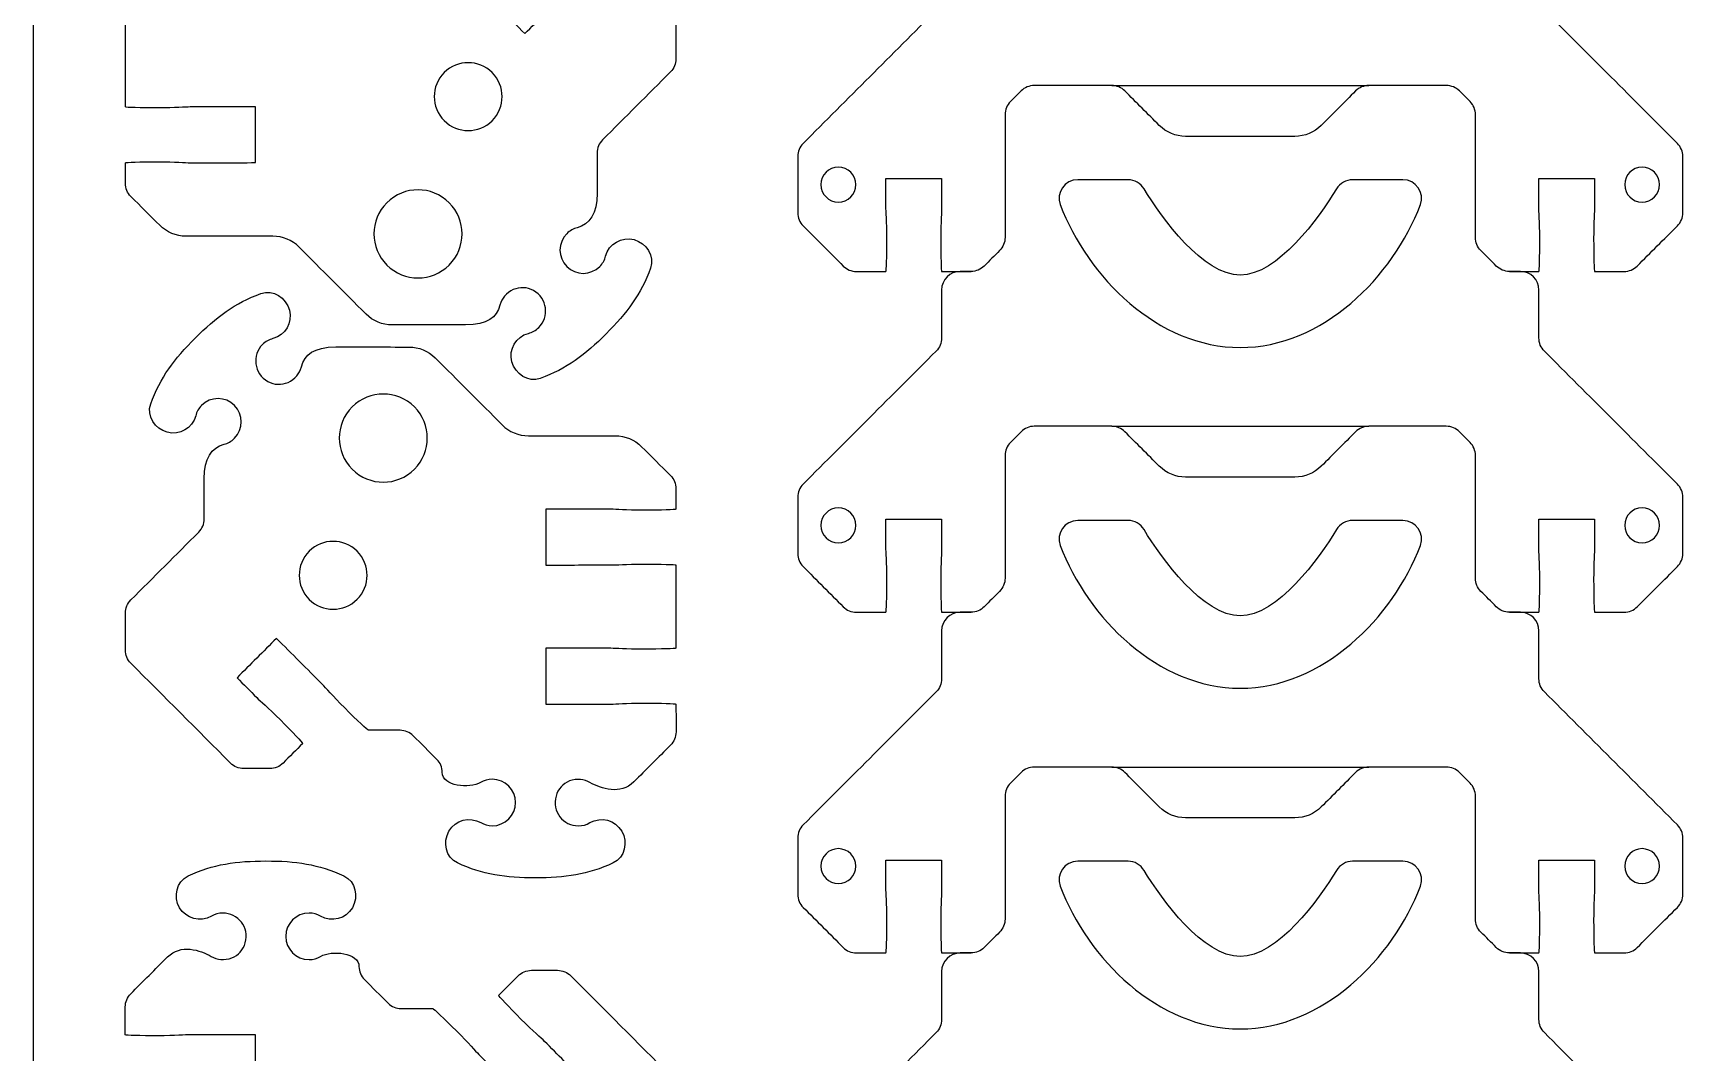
# Model space of a CAD drawing. Extents: x 0 to 410, y 0 to 455.
# Drawn here: x 275.1 to 364, y 284.8 to 339.7 of the extents above; entities that cross this region are included whole.
import ezdxf

# ---------------------------------------------------------------- set-up
doc = ezdxf.new("R2010")
doc.units = 0
doc.header["$MEASUREMENT"] = 0
doc.layers.add('DEFAULT', color=18, linetype='CONTINUOUS')

msp = doc.modelspace()

# ---------------------------------------------------------------- linework, layer by layer
at = {"layer": 'DEFAULT', "color": 1}
for points in [[(333.149, 336.893), (346.982, 336.893)], [(333.149, 318.556), (346.982, 318.556)], [(333.149, 300.219), (346.982, 300.219)]]:
    msp.add_lwpolyline(points, dxfattribs=at)
for points, knots in [([(405.1, 437.95), (405.1, 372.617), (405.1, 307.283), (405.1, 241.95), (405.1, 235.323), (399.728, 229.95), (393.1, 229.95), (357.767, 229.95), (322.433, 229.95), (287.1, 229.95), (280.473, 229.95), (275.1, 235.323), (275.1, 241.95), (275.1, 307.283), (275.1, 372.617), (275.1, 437.95), (275.1, 444.577), (280.473, 449.95), (287.1, 449.95), (322.433, 449.95), (357.767, 449.95), (393.1, 449.95), (399.728, 449.95), (405.1, 444.577), (405.1, 437.95)], [0, 0, 0, 0, 555.591, 555.591, 555.591, 556.591, 556.591, 556.591, 857.063, 857.063, 857.063, 858.063, 858.063, 858.063, 1413.654, 1413.654, 1413.654, 1414.654, 1414.654, 1414.654, 1715.126, 1715.126, 1715.126, 1716.126, 1716.126, 1716.126, 1716.126]), ([(354.549, 326.889), (355.077, 326.889), (355.605, 326.889), (356.133, 326.892), (356.157, 326.892), (356.182, 327.675), (356.182, 328.642), (356.182, 329.608), (356.133, 330.106), (356.133, 330.392), (356.133, 330.891), (356.133, 331.391), (356.133, 331.891), (357.132, 331.891), (358.132, 331.891), (359.131, 331.891), (359.131, 331.391), (359.131, 330.891), (359.131, 330.392), (359.131, 330.106), (359.082, 329.608), (359.082, 328.642), (359.082, 327.675), (359.103, 326.892), (359.135, 326.889), (359.664, 326.889), (360.193, 326.889), (360.722, 326.889), (360.987, 326.889), (361.241, 326.994), (361.428, 327.181), (362.148, 327.901), (362.867, 328.621), (363.587, 329.34), (363.774, 329.527), (363.88, 329.781), (363.88, 330.046), (363.88, 331.056), (363.88, 332.066), (363.88, 333.076), (363.88, 333.341), (363.774, 333.595), (363.587, 333.782), (361.201, 336.168), (358.815, 338.554), (356.429, 340.94), (356.242, 341.127), (356.136, 341.381), (356.136, 341.645), (356.136, 342.506), (356.136, 343.367), (356.136, 344.228), (356.136, 344.778), (355.688, 345.226), (355.138, 345.226), (354.943, 345.226), (354.748, 345.226), (354.552, 345.226), (354.284, 345.226), (354.03, 345.332), (353.843, 345.519), (353.567, 345.795), (353.291, 346.071), (353.014, 346.348), (352.827, 346.535), (352.721, 346.789), (352.721, 347.053), (352.721, 349.256), (352.721, 351.458), (352.721, 353.661), (352.721, 353.925), (352.616, 354.179), (352.429, 354.366), (352.238, 354.557), (352.048, 354.747), (351.857, 354.938), (351.67, 355.125), (351.416, 355.231), (351.152, 355.231), (349.762, 355.231), (348.372, 355.231), (346.982, 355.231), (346.714, 355.231), (346.46, 355.125), (346.273, 354.938), (345.655, 354.319), (345.038, 353.701), (344.421, 353.082), (344.047, 352.708), (343.539, 352.497), (343.006, 352.497), (341.044, 352.497), (339.083, 352.497), (337.122, 352.497), (336.592, 352.497), (336.081, 352.708), (335.707, 353.082), (335.09, 353.701), (334.472, 354.319), (333.855, 354.938), (333.668, 355.125), (333.414, 355.231), (333.149, 355.231), (331.759, 355.231), (330.369, 355.231), (328.979, 355.231), (328.711, 355.231), (328.457, 355.125), (328.27, 354.938), (328.08, 354.747), (327.889, 354.557), (327.699, 354.366), (327.512, 354.179), (327.406, 353.925), (327.406, 353.661), (327.406, 351.458), (327.406, 349.256), (327.406, 347.053), (327.406, 346.789), (327.3, 346.535), (327.113, 346.348), (326.837, 346.071), (326.561, 345.795), (326.284, 345.519), (326.097, 345.332), (325.843, 345.226), (325.579, 345.226), (325.384, 345.226), (325.188, 345.226), (324.993, 345.226), (324.439, 345.226), (323.991, 344.778), (323.991, 344.228), (323.991, 343.367), (323.991, 342.506), (323.991, 341.645), (323.991, 341.381), (323.885, 341.127), (323.698, 340.94), (321.314, 338.554), (318.929, 336.168), (316.544, 333.782), (316.357, 333.595), (316.251, 333.341), (316.251, 333.076), (316.251, 332.066), (316.251, 331.056), (316.251, 330.046), (316.251, 329.781), (316.357, 329.527), (316.544, 329.34), (317.263, 328.621), (317.981, 327.901), (318.7, 327.181), (318.887, 326.994), (319.141, 326.889), (319.409, 326.889), (319.937, 326.889), (320.465, 326.889), (320.996, 326.892), (321.024, 326.892), (321.046, 327.675), (321.046, 328.642), (321.046, 329.608), (320.996, 330.106), (320.996, 330.392), (320.996, 330.891), (320.996, 331.391), (320.996, 331.891), (321.996, 331.891), (322.995, 331.891), (323.995, 331.891), (323.995, 331.391), (323.995, 330.891), (323.995, 330.392), (323.995, 330.106), (323.945, 329.608), (323.945, 328.642), (323.945, 327.675), (323.97, 326.892), (323.995, 326.889), (324.524, 326.889), (325.053, 326.889), (325.582, 326.889)], [0, 0, 0, 0, 4.5, 4.5, 4.5, 5.5, 5.5, 5.5, 6.5, 6.5, 6.5, 10.75, 10.75, 10.75, 19.25, 19.25, 19.25, 23.5, 23.5, 23.5, 24.5, 24.5, 24.5, 25.514142, 25.514142, 25.514142, 30.014142, 30.014142, 30.014142, 31.014142, 31.014142, 31.014142, 39.669129, 39.669129, 39.669129, 40.669129, 40.669129, 40.669129, 49.259129, 49.259129, 49.259129, 50.259129, 50.259129, 50.259129, 78.953522, 78.953522, 78.953522, 79.953522, 79.953522, 79.953522, 87.273522, 87.273522, 87.273522, 88.273522, 88.273522, 88.273522, 89.933522, 89.933522, 89.933522, 90.933522, 90.933522, 90.933522, 94.256924, 94.256924, 94.256924, 95.256924, 95.256924, 95.256924, 113.986924, 113.986924, 113.986924, 114.986924, 114.986924, 114.986924, 117.27795, 117.27795, 117.27795, 118.27795, 118.27795, 118.27795, 130.09795, 130.09795, 130.09795, 131.09795, 131.09795, 131.09795, 138.529646, 138.529646, 138.529646, 139.529646, 139.529646, 139.529646, 156.209646, 156.209646, 156.209646, 157.209646, 157.209646, 157.209646, 164.641341, 164.641341, 164.641341, 165.641341, 165.641341, 165.641341, 177.461341, 177.461341, 177.461341, 178.461341, 178.461341, 178.461341, 180.752367, 180.752367, 180.752367, 181.752367, 181.752367, 181.752367, 200.482367, 200.482367, 200.482367, 201.482367, 201.482367, 201.482367, 204.805769, 204.805769, 204.805769, 205.805769, 205.805769, 205.805769, 207.465769, 207.465769, 207.465769, 208.465769, 208.465769, 208.465769, 215.785769, 215.785769, 215.785769, 216.785769, 216.785769, 216.785769, 245.473092, 245.473092, 245.473092, 246.473092, 246.473092, 246.473092, 255.063092, 255.063092, 255.063092, 256.063092, 256.063092, 256.063092, 264.711011, 264.711011, 264.711011, 265.711011, 265.711011, 265.711011, 270.215153, 270.215153, 270.215153, 271.215153, 271.215153, 271.215153, 272.215153, 272.215153, 272.215153, 276.465153, 276.465153, 276.465153, 284.965153, 284.965153, 284.965153, 289.215153, 289.215153, 289.215153, 290.215153, 290.215153, 290.215153, 291.225153, 291.225153, 291.225153, 295.725153, 295.725153, 295.725153, 295.725153]), ([(304.037, 346.4), (303.847, 346.59), (303.592, 346.695), (303.328, 346.695), (302.857, 346.695), (302.387, 346.695), (301.916, 346.695), (301.651, 346.694), (301.395, 346.587), (301.208, 346.4), (300.855, 346.048), (300.503, 345.695), (300.15, 345.342), (300.15, 345.307), (300.684, 344.744), (301.355, 344.073), (302.038, 343.389), (302.428, 343.07), (302.627, 342.87), (302.98, 342.516), (303.332, 342.162), (303.685, 341.808), (302.978, 341.101), (302.271, 340.394), (301.564, 339.687), (300.74, 340.513), (299.916, 341.339), (299.092, 342.164), (298.893, 342.364), (298.573, 342.753), (297.89, 343.431), (297.216, 344.105), (296.65, 344.637), (296.615, 344.637), (296.046, 344.637), (295.478, 344.637), (294.909, 344.637), (294.645, 344.637), (294.39, 344.741), (294.203, 344.928), (293.78, 345.351), (293.356, 345.775), (292.933, 346.198), (292.746, 346.38), (292.639, 346.637), (292.639, 346.896), (292.641, 347.662), (291.172, 347.79), (290.576, 347.443), (290.394, 347.336), (290.179, 347.276), (289.952, 347.273), (289.256, 347.276), (288.695, 347.837), (288.698, 348.523), (288.7, 349.214), (289.262, 349.775), (289.95, 349.775), (290.179, 349.775), (290.389, 349.715), (290.571, 349.603), (291.165, 349.259), (291.938, 349.463), (292.282, 350.062), (292.624, 350.658), (292.455, 351.481), (291.828, 351.773), (290.481, 352.407), (289.214, 352.581), (287.635, 352.579), (286.053, 352.579), (284.789, 352.407), (283.442, 351.773), (282.813, 351.479), (282.641, 350.658), (282.983, 350.062), (283.33, 349.466), (284.095, 349.259), (284.694, 349.603), (284.881, 349.72), (285.091, 349.775), (285.315, 349.775), (286.123, 349.775), (286.754, 349.014), (286.52, 348.171), (286.423, 347.804), (286.141, 347.498), (285.792, 347.363), (285.4, 347.216), (285.001, 347.261), (284.691, 347.445), (284.095, 347.787), (283.05, 348.129), (282.334, 347.413), (281.675, 346.753), (281.015, 346.094), (280.356, 345.434), (280.169, 345.248), (280.064, 344.993), (280.062, 344.726), (280.062, 344.225), (280.063, 343.723), (280.064, 343.222), (280.091, 343.195), (280.862, 343.172), (281.815, 343.172), (282.783, 343.172), (283.282, 343.222), (283.566, 343.222), (284.732, 343.222), (285.898, 343.222), (287.064, 343.222), (287.065, 342.222), (287.065, 341.221), (287.066, 340.221), (285.9, 340.222), (284.733, 340.223), (283.566, 340.224), (283.282, 340.224), (282.783, 340.273), (281.813, 340.271), (280.862, 340.268), (280.094, 340.244), (280.069, 340.219), (280.069, 338.725), (280.069, 337.232), (280.069, 335.738), (280.097, 335.711), (280.87, 335.691), (281.818, 335.691), (282.781, 335.691), (283.282, 335.738), (283.561, 335.738), (284.73, 335.739), (285.898, 335.74), (287.066, 335.741), (287.066, 334.741), (287.066, 333.742), (287.066, 332.743), (285.9, 332.74), (284.733, 332.738), (283.566, 332.735), (283.282, 332.74), (282.783, 332.79), (281.815, 332.79), (280.862, 332.79), (280.094, 332.765), (280.069, 332.74), (280.069, 332.371), (280.069, 332.002), (280.069, 331.632), (280.069, 331.368), (280.169, 331.114), (280.361, 330.927), (280.879, 330.409), (281.397, 329.891), (281.915, 329.373), (282.294, 328.993), (282.801, 328.786), (283.33, 328.786), (284.887, 328.785), (286.444, 328.785), (288.002, 328.784), (288.531, 328.784), (289.042, 328.572), (289.414, 328.2), (290.615, 326.998), (291.817, 325.797), (293.018, 324.596), (293.392, 324.221), (293.899, 324.009), (294.433, 324.009), (295.747, 324.008), (297.062, 324.008), (298.376, 324.007), (299.556, 324.009), (300.045, 324.414), (300.225, 325.082), (300.312, 325.434), (300.564, 325.746), (300.941, 325.912), (301.287, 326.065), (301.697, 326.05), (302.023, 325.863), (302.789, 325.436), (302.884, 324.443), (302.315, 323.874), (302.156, 323.715), (301.963, 323.608), (301.754, 323.558), (301.086, 323.383), (300.691, 322.69), (300.868, 322.023), (301.048, 321.36), (301.751, 320.901), (302.398, 321.133), (303.802, 321.64), (304.817, 322.41), (305.937, 323.53), (307.055, 324.648), (307.826, 325.663), (308.332, 327.067), (308.567, 327.716), (308.107, 328.42), (307.444, 328.599), (306.775, 328.774), (306.084, 328.382), (305.91, 327.714), (305.86, 327.504), (305.752, 327.312), (305.593, 327.152), (305.104, 326.664), (304.311, 326.664), (303.822, 327.152), (303.333, 327.641), (303.333, 328.434), (303.824, 328.921), (303.982, 329.083), (304.176, 329.193), (304.383, 329.24), (305.051, 329.42), (305.456, 329.999), (305.458, 331.089), (305.457, 331.814), (305.455, 332.539), (305.453, 333.264), (305.453, 333.528), (305.561, 333.78), (305.748, 333.972), (306.966, 335.189), (308.184, 336.405), (309.402, 337.622), (309.589, 337.809), (309.694, 338.064), (309.694, 338.328), (309.695, 338.992), (309.696, 339.657), (309.697, 340.321), (309.697, 340.585), (309.592, 340.84), (309.399, 341.027), (307.612, 342.818), (305.824, 344.609), (304.037, 346.4)], [21.51939, 21.51939, 21.51939, 21.51939, 22.51939, 22.51939, 22.51939, 26.52139, 26.52139, 26.52139, 27.52139, 27.52139, 27.52139, 31.761203, 31.761203, 31.761203, 32.761203, 32.761203, 32.761203, 33.761203, 33.761203, 33.761203, 38.011632, 38.011632, 38.011632, 46.511762, 46.511762, 46.511762, 56.431061, 56.431061, 56.431061, 57.431061, 57.431061, 57.431061, 58.431061, 58.431061, 58.431061, 63.267061, 63.267061, 63.267061, 64.267061, 64.267061, 64.267061, 69.356816, 69.356816, 69.356816, 70.356816, 70.356816, 70.356816, 71.356816, 71.356816, 71.356816, 72.356816, 72.356816, 72.356816, 73.356816, 73.356816, 73.356816, 74.356816, 74.356816, 74.356816, 75.356816, 75.356816, 75.356816, 76.356816, 76.356816, 76.356816, 77.356816, 77.356816, 77.356816, 78.356816, 78.356816, 78.356816, 79.356816, 79.356816, 79.356816, 80.356816, 80.356816, 80.356816, 81.356816, 81.356816, 81.356816, 82.356816, 82.356816, 82.356816, 83.356816, 83.356816, 83.356816, 84.356816, 84.356816, 84.356816, 85.356816, 85.356816, 85.356816, 86.356816, 86.356816, 86.356816, 94.287018, 94.287018, 94.287018, 95.287018, 95.287018, 95.287018, 99.551022, 99.551022, 99.551022, 100.551022, 100.551022, 100.551022, 101.551022, 101.551022, 101.551022, 111.465022, 111.465022, 111.465022, 119.971025, 119.971025, 119.971025, 129.892028, 129.892028, 129.892028, 130.892028, 130.892028, 130.892028, 131.892028, 131.892028, 131.892028, 144.592028, 144.592028, 144.592028, 145.592028, 145.592028, 145.592028, 146.592028, 146.592028, 146.592028, 156.52703, 156.52703, 156.52703, 165.02603, 165.02603, 165.02603, 174.947052, 174.947052, 174.947052, 175.947052, 175.947052, 175.947052, 176.947052, 176.947052, 176.947052, 180.087052, 180.087052, 180.087052, 181.087052, 181.087052, 181.087052, 187.316663, 187.316663, 187.316663, 188.316663, 188.316663, 188.316663, 201.560665, 201.560665, 201.560665, 202.560665, 202.560665, 202.560665, 217.010392, 217.010392, 217.010392, 218.010392, 218.010392, 218.010392, 229.189394, 229.189394, 229.189394, 230.189394, 230.189394, 230.189394, 231.189394, 231.189394, 231.189394, 232.189394, 232.189394, 232.189394, 233.189394, 233.189394, 233.189394, 234.189394, 234.189394, 234.189394, 235.189394, 235.189394, 235.189394, 236.189394, 236.189394, 236.189394, 237.189394, 237.189394, 237.189394, 238.189394, 238.189394, 238.189394, 239.189394, 239.189394, 239.189394, 240.189394, 240.189394, 240.189394, 241.189394, 241.189394, 241.189394, 242.189394, 242.189394, 242.189394, 243.189394, 243.189394, 243.189394, 244.189394, 244.189394, 244.189394, 245.189394, 245.189394, 245.189394, 251.35541, 251.35541, 251.35541, 252.35541, 252.35541, 252.35541, 266.995352, 266.995352, 266.995352, 267.995352, 267.995352, 267.995352, 273.645357, 273.645357, 273.645357, 274.645357, 274.645357, 274.645357, 296.164747, 296.164747, 296.164747, 296.164747]), ([(299.806, 337.589), (300.519, 336.876), (300.519, 335.719), (299.806, 335), (299.095, 334.289), (297.937, 334.289), (297.224, 335.003), (296.508, 335.719), (296.508, 336.876), (297.224, 337.587), (297.937, 338.3), (299.095, 338.3), (299.806, 337.589)], [1, 1, 1, 1, 2, 2, 2, 3, 3, 3, 4, 4, 4, 5, 5, 5, 5]), ([(354.549, 308.551), (355.077, 308.551), (355.605, 308.551), (356.133, 308.555), (356.157, 308.555), (356.182, 309.338), (356.182, 310.304), (356.182, 311.271), (356.133, 311.769), (356.133, 312.054), (356.133, 312.554), (356.133, 313.054), (356.133, 313.554), (357.132, 313.554), (358.132, 313.554), (359.131, 313.554), (359.131, 313.054), (359.131, 312.554), (359.131, 312.054), (359.131, 311.769), (359.082, 311.271), (359.082, 310.304), (359.082, 309.338), (359.103, 308.555), (359.135, 308.551), (359.664, 308.551), (360.193, 308.551), (360.722, 308.551), (360.987, 308.551), (361.241, 308.657), (361.428, 308.844), (362.148, 309.564), (362.867, 310.283), (363.587, 311.003), (363.774, 311.19), (363.88, 311.444), (363.88, 311.709), (363.88, 312.719), (363.88, 313.729), (363.88, 314.739), (363.88, 315.003), (363.774, 315.257), (363.587, 315.444), (361.201, 317.83), (358.815, 320.216), (356.429, 322.602), (356.242, 322.789), (356.136, 323.043), (356.136, 323.308), (356.136, 324.169), (356.136, 325.029), (356.136, 325.89), (356.136, 326.441), (355.688, 326.889), (355.138, 326.889), (354.943, 326.889), (354.748, 326.889), (354.552, 326.889), (354.284, 326.889), (354.03, 326.994), (353.843, 327.181), (353.567, 327.458), (353.291, 327.734), (353.014, 328.01), (352.827, 328.197), (352.721, 328.451), (352.721, 328.716), (352.721, 330.918), (352.721, 333.121), (352.721, 335.323), (352.721, 335.588), (352.616, 335.842), (352.429, 336.029), (352.238, 336.22), (352.048, 336.41), (351.857, 336.601), (351.67, 336.788), (351.416, 336.893), (351.152, 336.893), (349.762, 336.893), (348.372, 336.893), (346.982, 336.893), (346.714, 336.893), (346.46, 336.788), (346.273, 336.601), (345.655, 335.982), (345.038, 335.363), (344.421, 334.745), (344.047, 334.371), (343.539, 334.159), (343.006, 334.159), (341.044, 334.159), (339.083, 334.159), (337.122, 334.159), (336.592, 334.159), (336.081, 334.371), (335.707, 334.745), (335.09, 335.363), (334.472, 335.982), (333.855, 336.601), (333.668, 336.788), (333.414, 336.893), (333.149, 336.893), (331.759, 336.893), (330.369, 336.893), (328.979, 336.893), (328.711, 336.893), (328.457, 336.788), (328.27, 336.601), (328.08, 336.41), (327.889, 336.22), (327.699, 336.029), (327.512, 335.842), (327.406, 335.588), (327.406, 335.323), (327.406, 333.121), (327.406, 330.918), (327.406, 328.716), (327.406, 328.451), (327.3, 328.197), (327.113, 328.01), (326.837, 327.734), (326.561, 327.458), (326.284, 327.181), (326.097, 326.994), (325.843, 326.889), (325.579, 326.889), (325.384, 326.889), (325.188, 326.889), (324.993, 326.889), (324.439, 326.889), (323.991, 326.441), (323.991, 325.89), (323.991, 325.029), (323.991, 324.169), (323.991, 323.308), (323.991, 323.043), (323.885, 322.789), (323.698, 322.602), (321.314, 320.216), (318.929, 317.83), (316.544, 315.444), (316.357, 315.257), (316.251, 315.003), (316.251, 314.739), (316.251, 313.729), (316.251, 312.719), (316.251, 311.709), (316.251, 311.444), (316.357, 311.19), (316.544, 311.003), (317.263, 310.283), (317.981, 309.564), (318.7, 308.844), (318.887, 308.657), (319.141, 308.551), (319.409, 308.551), (319.937, 308.551), (320.465, 308.551), (320.996, 308.555), (321.024, 308.555), (321.046, 309.338), (321.046, 310.304), (321.046, 311.271), (320.996, 311.769), (320.996, 312.054), (320.996, 312.554), (320.996, 313.054), (320.996, 313.554), (321.996, 313.554), (322.995, 313.554), (323.995, 313.554), (323.995, 313.054), (323.995, 312.554), (323.995, 312.054), (323.995, 311.769), (323.945, 311.271), (323.945, 310.304), (323.945, 309.338), (323.97, 308.555), (323.995, 308.551), (324.524, 308.551), (325.053, 308.551), (325.582, 308.551)], [0, 0, 0, 0, 4.5, 4.5, 4.5, 5.5, 5.5, 5.5, 6.5, 6.5, 6.5, 10.75, 10.75, 10.75, 19.25, 19.25, 19.25, 23.5, 23.5, 23.5, 24.5, 24.5, 24.5, 25.514142, 25.514142, 25.514142, 30.014142, 30.014142, 30.014142, 31.014142, 31.014142, 31.014142, 39.669129, 39.669129, 39.669129, 40.669129, 40.669129, 40.669129, 49.259129, 49.259129, 49.259129, 50.259129, 50.259129, 50.259129, 78.953522, 78.953522, 78.953522, 79.953522, 79.953522, 79.953522, 87.273522, 87.273522, 87.273522, 88.273522, 88.273522, 88.273522, 89.933522, 89.933522, 89.933522, 90.933522, 90.933522, 90.933522, 94.256924, 94.256924, 94.256924, 95.256924, 95.256924, 95.256924, 113.986924, 113.986924, 113.986924, 114.986924, 114.986924, 114.986924, 117.27795, 117.27795, 117.27795, 118.27795, 118.27795, 118.27795, 130.09795, 130.09795, 130.09795, 131.09795, 131.09795, 131.09795, 138.529646, 138.529646, 138.529646, 139.529646, 139.529646, 139.529646, 156.209646, 156.209646, 156.209646, 157.209646, 157.209646, 157.209646, 164.641341, 164.641341, 164.641341, 165.641341, 165.641341, 165.641341, 177.461341, 177.461341, 177.461341, 178.461341, 178.461341, 178.461341, 180.752367, 180.752367, 180.752367, 181.752367, 181.752367, 181.752367, 200.482367, 200.482367, 200.482367, 201.482367, 201.482367, 201.482367, 204.805769, 204.805769, 204.805769, 205.805769, 205.805769, 205.805769, 207.465769, 207.465769, 207.465769, 208.465769, 208.465769, 208.465769, 215.785769, 215.785769, 215.785769, 216.785769, 216.785769, 216.785769, 245.473092, 245.473092, 245.473092, 246.473092, 246.473092, 246.473092, 255.063092, 255.063092, 255.063092, 256.063092, 256.063092, 256.063092, 264.711011, 264.711011, 264.711011, 265.711011, 265.711011, 265.711011, 270.215153, 270.215153, 270.215153, 271.215153, 271.215153, 271.215153, 272.215153, 272.215153, 272.215153, 276.465153, 276.465153, 276.465153, 284.965153, 284.965153, 284.965153, 289.215153, 289.215153, 289.215153, 290.215153, 290.215153, 290.215153, 291.225153, 291.225153, 291.225153, 295.725153, 295.725153, 295.725153, 295.725153]), ([(319.38, 331.559), (319.38, 331.041), (318.957, 330.621), (318.438, 330.621), (317.92, 330.621), (317.5, 331.041), (317.5, 331.559), (317.5, 332.078), (317.92, 332.501), (318.438, 332.501), (318.957, 332.501), (319.38, 332.078), (319.38, 331.559)], [1, 1, 1, 1, 2, 2, 2, 3, 3, 3, 4, 4, 4, 5, 5, 5, 5]), ([(334.028, 331.824), (334.381, 331.824), (334.702, 331.633), (334.885, 331.334), (335.841, 329.75), (338.081, 326.691), (340.067, 326.691), (342.053, 326.691), (344.29, 329.75), (345.246, 331.334), (345.43, 331.633), (345.751, 331.824), (346.103, 331.824), (347.008, 331.824), (347.912, 331.824), (348.816, 331.824), (349.511, 331.824), (350.005, 331.132), (349.758, 330.483), (348.276, 326.571), (344.495, 322.796), (340.067, 322.796), (335.636, 322.796), (331.858, 326.571), (330.376, 330.483), (330.13, 331.132), (330.623, 331.824), (331.318, 331.824), (332.222, 331.824), (333.125, 331.824), (334.028, 331.824)], [7.68, 7.68, 7.68, 7.68, 8.68, 8.68, 8.68, 9.68, 9.68, 9.68, 10.68, 10.68, 10.68, 11.68, 11.68, 11.68, 19.37, 19.37, 19.37, 20.37, 20.37, 20.37, 21.37, 21.37, 21.37, 22.37, 22.37, 22.37, 23.37, 23.37, 23.37, 31.05, 31.05, 31.05, 31.05]), ([(362.627, 331.559), (362.627, 331.041), (362.208, 330.621), (361.689, 330.621), (361.17, 330.621), (360.751, 331.041), (360.751, 331.559), (360.751, 332.078), (361.17, 332.501), (361.689, 332.501), (362.208, 332.501), (362.627, 332.078), (362.627, 331.559)], [1, 1, 1, 1, 2, 2, 2, 3, 3, 3, 4, 4, 4, 5, 5, 5, 5]), ([(297.496, 330.585), (298.419, 329.662), (298.419, 328.16), (297.493, 327.235), (296.565, 326.307), (295.069, 326.307), (294.141, 327.235), (293.215, 328.16), (293.215, 329.662), (294.138, 330.585), (295.066, 331.513), (296.568, 331.513), (297.496, 330.585)], [1, 1, 1, 1, 2, 2, 2, 3, 3, 3, 4, 4, 4, 5, 5, 5, 5]), ([(285.726, 300.431), (285.916, 300.241), (286.17, 300.137), (286.435, 300.137), (286.905, 300.137), (287.376, 300.137), (287.846, 300.137), (288.111, 300.137), (288.368, 300.244), (288.555, 300.431), (288.907, 300.784), (289.26, 301.136), (289.612, 301.489), (289.612, 301.524), (289.079, 302.088), (288.408, 302.759), (287.724, 303.442), (287.335, 303.761), (287.136, 303.961), (286.783, 304.315), (286.43, 304.67), (286.078, 305.024), (286.784, 305.73), (287.491, 306.437), (288.198, 307.144), (289.022, 306.318), (289.846, 305.493), (290.67, 304.667), (290.87, 304.467), (291.189, 304.078), (291.872, 303.4), (292.546, 302.726), (293.112, 302.195), (293.147, 302.195), (293.716, 302.195), (294.285, 302.195), (294.853, 302.195), (295.118, 302.195), (295.372, 302.09), (295.559, 301.903), (295.983, 301.48), (296.406, 301.057), (296.829, 300.633), (297.016, 300.451), (297.123, 300.194), (297.123, 299.935), (297.121, 299.169), (298.59, 299.042), (299.186, 299.388), (299.369, 299.496), (299.583, 299.556), (299.81, 299.558), (300.506, 299.556), (301.068, 298.994), (301.065, 298.308), (301.062, 297.618), (300.501, 297.056), (299.813, 297.056), (299.583, 297.056), (299.373, 297.116), (299.191, 297.228), (298.598, 297.573), (297.824, 297.368), (297.48, 296.769), (297.139, 296.173), (297.308, 295.35), (297.934, 295.058), (299.281, 294.425), (300.549, 294.25), (302.128, 294.252), (303.709, 294.252), (304.974, 294.425), (306.321, 295.058), (306.949, 295.352), (307.122, 296.173), (306.78, 296.769), (306.433, 297.366), (305.667, 297.572), (305.069, 297.228), (304.881, 297.111), (304.672, 297.056), (304.447, 297.056), (303.639, 297.056), (303.008, 297.817), (303.243, 298.66), (303.34, 299.027), (303.622, 299.334), (303.971, 299.469), (304.362, 299.616), (304.762, 299.57), (305.071, 299.386), (305.667, 299.044), (306.712, 298.703), (307.428, 299.418), (308.088, 300.078), (308.747, 300.737), (309.406, 301.397), (309.593, 301.584), (309.698, 301.838), (309.701, 302.105), (309.7, 302.606), (309.699, 303.108), (309.699, 303.609), (309.671, 303.637), (308.9, 303.659), (307.947, 303.659), (306.979, 303.659), (306.481, 303.609), (306.196, 303.609), (305.03, 303.609), (303.865, 303.609), (302.699, 303.609), (302.698, 304.609), (302.697, 305.61), (302.696, 306.61), (303.863, 306.609), (305.03, 306.609), (306.196, 306.608), (306.481, 306.608), (306.979, 306.558), (307.95, 306.56), (308.9, 306.563), (309.669, 306.588), (309.693, 306.613), (309.693, 308.106), (309.693, 309.599), (309.693, 311.093), (309.666, 311.12), (308.893, 311.14), (307.945, 311.14), (306.982, 311.14), (306.481, 311.093), (306.201, 311.093), (305.033, 311.092), (303.865, 311.091), (302.696, 311.09), (302.696, 312.09), (302.696, 313.089), (302.696, 314.089), (303.863, 314.091), (305.03, 314.094), (306.196, 314.096), (306.481, 314.091), (306.979, 314.041), (307.947, 314.041), (308.9, 314.041), (309.669, 314.066), (309.693, 314.091), (309.693, 314.46), (309.693, 314.83), (309.693, 315.199), (309.693, 315.463), (309.593, 315.717), (309.402, 315.905), (308.884, 316.423), (308.366, 316.941), (307.848, 317.459), (307.468, 317.838), (306.962, 318.045), (306.433, 318.045), (304.876, 318.046), (303.318, 318.047), (301.761, 318.048), (301.232, 318.048), (300.721, 318.26), (300.349, 318.631), (299.147, 319.833), (297.946, 321.034), (296.744, 322.236), (296.37, 322.61), (295.864, 322.822), (295.33, 322.822), (294.015, 322.823), (292.701, 322.824), (291.386, 322.825), (290.206, 322.822), (289.717, 322.418), (289.538, 321.749), (289.451, 321.398), (289.198, 321.086), (288.822, 320.918), (288.475, 320.766), (288.066, 320.782), (287.739, 320.969), (286.973, 321.395), (286.878, 322.388), (287.447, 322.957), (287.607, 323.116), (287.799, 323.224), (288.008, 323.274), (288.677, 323.448), (289.071, 324.141), (288.894, 324.808), (288.715, 325.471), (288.011, 325.93), (287.365, 325.698), (285.961, 325.192), (284.945, 324.421), (283.825, 323.301), (282.708, 322.184), (281.937, 321.168), (281.43, 319.764), (281.196, 319.115), (281.655, 318.412), (282.318, 318.232), (282.987, 318.057), (283.678, 318.449), (283.853, 319.118), (283.902, 319.327), (284.01, 319.519), (284.169, 319.679), (284.658, 320.168), (285.452, 320.168), (285.94, 319.679), (286.429, 319.19), (286.43, 318.397), (285.938, 317.91), (285.781, 317.748), (285.587, 317.638), (285.379, 317.591), (284.711, 317.412), (284.307, 316.833), (284.304, 315.743), (284.306, 315.017), (284.308, 314.292), (284.309, 313.567), (284.309, 313.303), (284.202, 313.051), (284.015, 312.859), (282.797, 311.642), (281.579, 310.426), (280.361, 309.209), (280.173, 309.022), (280.068, 308.768), (280.068, 308.504), (280.068, 307.839), (280.067, 307.175), (280.066, 306.51), (280.066, 306.246), (280.171, 305.991), (280.363, 305.804), (282.151, 304.013), (283.938, 302.222), (285.726, 300.431)], [21.51939, 21.51939, 21.51939, 21.51939, 22.51939, 22.51939, 22.51939, 26.52139, 26.52139, 26.52139, 27.52139, 27.52139, 27.52139, 31.761203, 31.761203, 31.761203, 32.761203, 32.761203, 32.761203, 33.761203, 33.761203, 33.761203, 38.011632, 38.011632, 38.011632, 46.511762, 46.511762, 46.511762, 56.431061, 56.431061, 56.431061, 57.431061, 57.431061, 57.431061, 58.431061, 58.431061, 58.431061, 63.267061, 63.267061, 63.267061, 64.267061, 64.267061, 64.267061, 69.357523, 69.357523, 69.357523, 70.357523, 70.357523, 70.357523, 71.357523, 71.357523, 71.357523, 72.357523, 72.357523, 72.357523, 73.357523, 73.357523, 73.357523, 74.357523, 74.357523, 74.357523, 75.357523, 75.357523, 75.357523, 76.357523, 76.357523, 76.357523, 77.357523, 77.357523, 77.357523, 78.357523, 78.357523, 78.357523, 79.357523, 79.357523, 79.357523, 80.357523, 80.357523, 80.357523, 81.357523, 81.357523, 81.357523, 82.357523, 82.357523, 82.357523, 83.357523, 83.357523, 83.357523, 84.357523, 84.357523, 84.357523, 85.357523, 85.357523, 85.357523, 86.357523, 86.357523, 86.357523, 94.287725, 94.287725, 94.287725, 95.287725, 95.287725, 95.287725, 99.55173, 99.55173, 99.55173, 100.55173, 100.55173, 100.55173, 101.55173, 101.55173, 101.55173, 111.46573, 111.46573, 111.46573, 119.972732, 119.972732, 119.972732, 129.893735, 129.893735, 129.893735, 130.893735, 130.893735, 130.893735, 131.893735, 131.893735, 131.893735, 144.593735, 144.593735, 144.593735, 145.593735, 145.593735, 145.593735, 146.593735, 146.593735, 146.593735, 156.528737, 156.528737, 156.528737, 165.027737, 165.027737, 165.027737, 174.94876, 174.94876, 174.94876, 175.94876, 175.94876, 175.94876, 176.94876, 176.94876, 176.94876, 180.08876, 180.08876, 180.08876, 181.08876, 181.08876, 181.08876, 187.31837, 187.31837, 187.31837, 188.31837, 188.31837, 188.31837, 201.562372, 201.562372, 201.562372, 202.562372, 202.562372, 202.562372, 217.012806, 217.012806, 217.012806, 218.012806, 218.012806, 218.012806, 229.191809, 229.191809, 229.191809, 230.191809, 230.191809, 230.191809, 231.191809, 231.191809, 231.191809, 232.191809, 232.191809, 232.191809, 233.191809, 233.191809, 233.191809, 234.191809, 234.191809, 234.191809, 235.191809, 235.191809, 235.191809, 236.191809, 236.191809, 236.191809, 237.191809, 237.191809, 237.191809, 238.191809, 238.191809, 238.191809, 239.191809, 239.191809, 239.191809, 240.191809, 240.191809, 240.191809, 241.191809, 241.191809, 241.191809, 242.191809, 242.191809, 242.191809, 243.191809, 243.191809, 243.191809, 244.191809, 244.191809, 244.191809, 245.191809, 245.191809, 245.191809, 251.357824, 251.357824, 251.357824, 252.357824, 252.357824, 252.357824, 266.997767, 266.997767, 266.997767, 267.997767, 267.997767, 267.997767, 273.647771, 273.647771, 273.647771, 274.647771, 274.647771, 274.647771, 296.167161, 296.167161, 296.167161, 296.167161]), ([(292.267, 316.246), (291.344, 317.17), (291.344, 318.671), (292.269, 319.597), (293.197, 320.524), (294.694, 320.524), (295.622, 319.597), (296.547, 318.671), (296.547, 317.17), (295.624, 316.246), (294.696, 315.318), (293.195, 315.318), (292.267, 316.246)], [1, 1, 1, 1, 2, 2, 2, 3, 3, 3, 4, 4, 4, 5, 5, 5, 5]), ([(354.549, 290.214), (355.077, 290.214), (355.605, 290.214), (356.133, 290.217), (356.157, 290.217), (356.182, 291.001), (356.182, 291.967), (356.182, 292.934), (356.133, 293.431), (356.133, 293.717), (356.133, 294.217), (356.133, 294.716), (356.133, 295.216), (357.132, 295.216), (358.132, 295.216), (359.131, 295.216), (359.131, 294.716), (359.131, 294.217), (359.131, 293.717), (359.131, 293.431), (359.082, 292.934), (359.082, 291.967), (359.082, 291.001), (359.103, 290.217), (359.135, 290.214), (359.664, 290.214), (360.193, 290.214), (360.722, 290.214), (360.987, 290.214), (361.241, 290.32), (361.428, 290.507), (362.148, 291.226), (362.867, 291.946), (363.587, 292.666), (363.774, 292.853), (363.88, 293.107), (363.88, 293.371), (363.88, 294.381), (363.88, 295.391), (363.88, 296.402), (363.88, 296.666), (363.774, 296.92), (363.587, 297.107), (361.201, 299.493), (358.815, 301.879), (356.429, 304.265), (356.242, 304.452), (356.136, 304.706), (356.136, 304.971), (356.136, 305.831), (356.136, 306.692), (356.136, 307.553), (356.136, 308.103), (355.688, 308.551), (355.138, 308.551), (354.943, 308.551), (354.748, 308.551), (354.552, 308.551), (354.284, 308.551), (354.03, 308.657), (353.843, 308.844), (353.567, 309.12), (353.291, 309.397), (353.014, 309.673), (352.827, 309.86), (352.721, 310.114), (352.721, 310.379), (352.721, 312.581), (352.721, 314.784), (352.721, 316.986), (352.721, 317.251), (352.616, 317.505), (352.429, 317.692), (352.238, 317.882), (352.048, 318.073), (351.857, 318.263), (351.67, 318.45), (351.416, 318.556), (351.152, 318.556), (349.762, 318.556), (348.372, 318.556), (346.982, 318.556), (346.714, 318.556), (346.46, 318.45), (346.273, 318.263), (345.655, 317.645), (345.038, 317.026), (344.421, 316.408), (344.047, 316.034), (343.539, 315.822), (343.006, 315.822), (341.044, 315.822), (339.083, 315.822), (337.122, 315.822), (336.592, 315.822), (336.081, 316.034), (335.707, 316.408), (335.09, 317.026), (334.472, 317.645), (333.855, 318.263), (333.668, 318.45), (333.414, 318.556), (333.149, 318.556), (331.759, 318.556), (330.369, 318.556), (328.979, 318.556), (328.711, 318.556), (328.457, 318.45), (328.27, 318.263), (328.08, 318.073), (327.889, 317.882), (327.699, 317.692), (327.512, 317.505), (327.406, 317.251), (327.406, 316.986), (327.406, 314.784), (327.406, 312.581), (327.406, 310.379), (327.406, 310.114), (327.3, 309.86), (327.113, 309.673), (326.837, 309.397), (326.561, 309.12), (326.284, 308.844), (326.097, 308.657), (325.843, 308.551), (325.579, 308.551), (325.384, 308.551), (325.188, 308.551), (324.993, 308.551), (324.439, 308.551), (323.991, 308.103), (323.991, 307.553), (323.991, 306.692), (323.991, 305.831), (323.991, 304.971), (323.991, 304.706), (323.885, 304.452), (323.698, 304.265), (321.314, 301.879), (318.929, 299.493), (316.544, 297.107), (316.357, 296.92), (316.251, 296.666), (316.251, 296.402), (316.251, 295.391), (316.251, 294.381), (316.251, 293.371), (316.251, 293.107), (316.357, 292.853), (316.544, 292.666), (317.263, 291.946), (317.981, 291.226), (318.7, 290.507), (318.887, 290.32), (319.141, 290.214), (319.409, 290.214), (319.937, 290.214), (320.465, 290.214), (320.996, 290.217), (321.024, 290.217), (321.046, 291.001), (321.046, 291.967), (321.046, 292.934), (320.996, 293.431), (320.996, 293.717), (320.996, 294.217), (320.996, 294.716), (320.996, 295.216), (321.996, 295.216), (322.995, 295.216), (323.995, 295.216), (323.995, 294.716), (323.995, 294.217), (323.995, 293.717), (323.995, 293.431), (323.945, 292.934), (323.945, 291.967), (323.945, 291.001), (323.97, 290.217), (323.995, 290.214), (324.524, 290.214), (325.053, 290.214), (325.582, 290.214)], [0, 0, 0, 0, 4.5, 4.5, 4.5, 5.5, 5.5, 5.5, 6.5, 6.5, 6.5, 10.75, 10.75, 10.75, 19.25, 19.25, 19.25, 23.5, 23.5, 23.5, 24.5, 24.5, 24.5, 25.514142, 25.514142, 25.514142, 30.014142, 30.014142, 30.014142, 31.014142, 31.014142, 31.014142, 39.669129, 39.669129, 39.669129, 40.669129, 40.669129, 40.669129, 49.259129, 49.259129, 49.259129, 50.259129, 50.259129, 50.259129, 78.953522, 78.953522, 78.953522, 79.953522, 79.953522, 79.953522, 87.273522, 87.273522, 87.273522, 88.273522, 88.273522, 88.273522, 89.933522, 89.933522, 89.933522, 90.933522, 90.933522, 90.933522, 94.256924, 94.256924, 94.256924, 95.256924, 95.256924, 95.256924, 113.986924, 113.986924, 113.986924, 114.986924, 114.986924, 114.986924, 117.27795, 117.27795, 117.27795, 118.27795, 118.27795, 118.27795, 130.09795, 130.09795, 130.09795, 131.09795, 131.09795, 131.09795, 138.529646, 138.529646, 138.529646, 139.529646, 139.529646, 139.529646, 156.209646, 156.209646, 156.209646, 157.209646, 157.209646, 157.209646, 164.641341, 164.641341, 164.641341, 165.641341, 165.641341, 165.641341, 177.461341, 177.461341, 177.461341, 178.461341, 178.461341, 178.461341, 180.752367, 180.752367, 180.752367, 181.752367, 181.752367, 181.752367, 200.482367, 200.482367, 200.482367, 201.482367, 201.482367, 201.482367, 204.805769, 204.805769, 204.805769, 205.805769, 205.805769, 205.805769, 207.465769, 207.465769, 207.465769, 208.465769, 208.465769, 208.465769, 215.785769, 215.785769, 215.785769, 216.785769, 216.785769, 216.785769, 245.473092, 245.473092, 245.473092, 246.473092, 246.473092, 246.473092, 255.063092, 255.063092, 255.063092, 256.063092, 256.063092, 256.063092, 264.711011, 264.711011, 264.711011, 265.711011, 265.711011, 265.711011, 270.215153, 270.215153, 270.215153, 271.215153, 271.215153, 271.215153, 272.215153, 272.215153, 272.215153, 276.465153, 276.465153, 276.465153, 284.965153, 284.965153, 284.965153, 289.215153, 289.215153, 289.215153, 290.215153, 290.215153, 290.215153, 291.225153, 291.225153, 291.225153, 295.725153, 295.725153, 295.725153, 295.725153]), ([(319.38, 313.222), (319.38, 312.703), (318.957, 312.284), (318.438, 312.284), (317.92, 312.284), (317.5, 312.703), (317.5, 313.222), (317.5, 313.741), (317.92, 314.164), (318.438, 314.164), (318.957, 314.164), (319.38, 313.741), (319.38, 313.222)], [1, 1, 1, 1, 2, 2, 2, 3, 3, 3, 4, 4, 4, 5, 5, 5, 5]), ([(362.627, 313.222), (362.627, 312.703), (362.208, 312.284), (361.689, 312.284), (361.17, 312.284), (360.751, 312.703), (360.751, 313.222), (360.751, 313.741), (361.17, 314.164), (361.689, 314.164), (362.208, 314.164), (362.627, 313.741), (362.627, 313.222)], [1, 1, 1, 1, 2, 2, 2, 3, 3, 3, 4, 4, 4, 5, 5, 5, 5]), ([(334.028, 313.487), (334.381, 313.487), (334.702, 313.296), (334.885, 312.996), (335.841, 311.412), (338.081, 308.354), (340.067, 308.354), (342.053, 308.354), (344.29, 311.412), (345.246, 312.996), (345.43, 313.296), (345.751, 313.487), (346.103, 313.487), (347.008, 313.487), (347.912, 313.487), (348.816, 313.487), (349.511, 313.487), (350.005, 312.795), (349.758, 312.146), (348.276, 308.234), (344.495, 304.459), (340.067, 304.459), (335.636, 304.459), (331.858, 308.234), (330.376, 312.146), (330.13, 312.795), (330.623, 313.487), (331.318, 313.487), (332.222, 313.487), (333.125, 313.487), (334.028, 313.487)], [7.68, 7.68, 7.68, 7.68, 8.68, 8.68, 8.68, 9.68, 9.68, 9.68, 10.68, 10.68, 10.68, 11.68, 11.68, 11.68, 19.37, 19.37, 19.37, 20.37, 20.37, 20.37, 21.37, 21.37, 21.37, 22.37, 22.37, 22.37, 23.37, 23.37, 23.37, 31.05, 31.05, 31.05, 31.05]), ([(289.957, 309.242), (289.243, 309.955), (289.243, 311.113), (289.957, 311.831), (290.668, 312.542), (291.825, 312.542), (292.538, 311.829), (293.255, 311.113), (293.255, 309.955), (292.538, 309.244), (291.825, 308.531), (290.668, 308.531), (289.957, 309.242)], [1, 1, 1, 1, 2, 2, 2, 3, 3, 3, 4, 4, 4, 5, 5, 5, 5]), ([(354.549, 271.877), (355.077, 271.877), (355.605, 271.877), (356.133, 271.88), (356.157, 271.88), (356.182, 272.663), (356.182, 273.63), (356.182, 274.596), (356.133, 275.094), (356.133, 275.38), (356.133, 275.879), (356.133, 276.379), (356.133, 276.879), (357.132, 276.879), (358.132, 276.879), (359.131, 276.879), (359.131, 276.379), (359.131, 275.879), (359.131, 275.38), (359.131, 275.094), (359.082, 274.596), (359.082, 273.63), (359.082, 272.663), (359.103, 271.88), (359.135, 271.877), (359.664, 271.877), (360.193, 271.877), (360.722, 271.877), (360.987, 271.877), (361.241, 271.982), (361.428, 272.169), (362.148, 272.889), (362.867, 273.609), (363.587, 274.328), (363.774, 274.515), (363.88, 274.769), (363.88, 275.034), (363.88, 276.044), (363.88, 277.054), (363.88, 278.064), (363.88, 278.329), (363.774, 278.583), (363.587, 278.77), (361.201, 281.156), (358.815, 283.542), (356.429, 285.928), (356.242, 286.115), (356.136, 286.369), (356.136, 286.633), (356.136, 287.494), (356.136, 288.355), (356.136, 289.216), (356.136, 289.766), (355.688, 290.214), (355.138, 290.214), (354.943, 290.214), (354.748, 290.214), (354.552, 290.214), (354.284, 290.214), (354.03, 290.32), (353.843, 290.507), (353.567, 290.783), (353.291, 291.059), (353.014, 291.336), (352.827, 291.523), (352.721, 291.777), (352.721, 292.041), (352.721, 294.244), (352.721, 296.446), (352.721, 298.649), (352.721, 298.913), (352.616, 299.167), (352.429, 299.354), (352.238, 299.545), (352.048, 299.735), (351.857, 299.926), (351.67, 300.113), (351.416, 300.219), (351.152, 300.219), (349.762, 300.219), (348.372, 300.219), (346.982, 300.219), (346.714, 300.219), (346.46, 300.113), (346.273, 299.926), (345.655, 299.307), (345.038, 298.689), (344.421, 298.07), (344.047, 297.696), (343.539, 297.485), (343.006, 297.485), (341.044, 297.485), (339.083, 297.485), (337.122, 297.485), (336.592, 297.485), (336.081, 297.696), (335.707, 298.07), (335.09, 298.689), (334.472, 299.307), (333.855, 299.926), (333.668, 300.113), (333.414, 300.219), (333.149, 300.219), (331.759, 300.219), (330.369, 300.219), (328.979, 300.219), (328.711, 300.219), (328.457, 300.113), (328.27, 299.926), (328.08, 299.735), (327.889, 299.545), (327.699, 299.354), (327.512, 299.167), (327.406, 298.913), (327.406, 298.649), (327.406, 296.446), (327.406, 294.244), (327.406, 292.041), (327.406, 291.777), (327.3, 291.523), (327.113, 291.336), (326.837, 291.059), (326.561, 290.783), (326.284, 290.507), (326.097, 290.32), (325.843, 290.214), (325.579, 290.214), (325.384, 290.214), (325.188, 290.214), (324.993, 290.214), (324.439, 290.214), (323.991, 289.766), (323.991, 289.216), (323.991, 288.355), (323.991, 287.494), (323.991, 286.633), (323.991, 286.369), (323.885, 286.115), (323.698, 285.928), (321.314, 283.542), (318.929, 281.156), (316.544, 278.77), (316.357, 278.583), (316.251, 278.329), (316.251, 278.064), (316.251, 277.054), (316.251, 276.044), (316.251, 275.034), (316.251, 274.769), (316.357, 274.515), (316.544, 274.328), (317.263, 273.609), (317.981, 272.889), (318.7, 272.169), (318.887, 271.982), (319.141, 271.877), (319.409, 271.877), (319.937, 271.877), (320.465, 271.877), (320.996, 271.88), (321.024, 271.88), (321.046, 272.663), (321.046, 273.63), (321.046, 274.596), (320.996, 275.094), (320.996, 275.38), (320.996, 275.879), (320.996, 276.379), (320.996, 276.879), (321.996, 276.879), (322.995, 276.879), (323.995, 276.879), (323.995, 276.379), (323.995, 275.879), (323.995, 275.38), (323.995, 275.094), (323.945, 274.596), (323.945, 273.63), (323.945, 272.663), (323.97, 271.88), (323.995, 271.877), (324.524, 271.877), (325.053, 271.877), (325.582, 271.877)], [0, 0, 0, 0, 4.5, 4.5, 4.5, 5.5, 5.5, 5.5, 6.5, 6.5, 6.5, 10.75, 10.75, 10.75, 19.25, 19.25, 19.25, 23.5, 23.5, 23.5, 24.5, 24.5, 24.5, 25.514142, 25.514142, 25.514142, 30.014142, 30.014142, 30.014142, 31.014142, 31.014142, 31.014142, 39.669129, 39.669129, 39.669129, 40.669129, 40.669129, 40.669129, 49.259129, 49.259129, 49.259129, 50.259129, 50.259129, 50.259129, 78.953522, 78.953522, 78.953522, 79.953522, 79.953522, 79.953522, 87.273522, 87.273522, 87.273522, 88.273522, 88.273522, 88.273522, 89.933522, 89.933522, 89.933522, 90.933522, 90.933522, 90.933522, 94.256924, 94.256924, 94.256924, 95.256924, 95.256924, 95.256924, 113.986924, 113.986924, 113.986924, 114.986924, 114.986924, 114.986924, 117.27795, 117.27795, 117.27795, 118.27795, 118.27795, 118.27795, 130.09795, 130.09795, 130.09795, 131.09795, 131.09795, 131.09795, 138.529646, 138.529646, 138.529646, 139.529646, 139.529646, 139.529646, 156.209646, 156.209646, 156.209646, 157.209646, 157.209646, 157.209646, 164.641341, 164.641341, 164.641341, 165.641341, 165.641341, 165.641341, 177.461341, 177.461341, 177.461341, 178.461341, 178.461341, 178.461341, 180.752367, 180.752367, 180.752367, 181.752367, 181.752367, 181.752367, 200.482367, 200.482367, 200.482367, 201.482367, 201.482367, 201.482367, 204.805769, 204.805769, 204.805769, 205.805769, 205.805769, 205.805769, 207.465769, 207.465769, 207.465769, 208.465769, 208.465769, 208.465769, 215.785769, 215.785769, 215.785769, 216.785769, 216.785769, 216.785769, 245.473092, 245.473092, 245.473092, 246.473092, 246.473092, 246.473092, 255.063092, 255.063092, 255.063092, 256.063092, 256.063092, 256.063092, 264.711011, 264.711011, 264.711011, 265.711011, 265.711011, 265.711011, 270.215153, 270.215153, 270.215153, 271.215153, 271.215153, 271.215153, 272.215153, 272.215153, 272.215153, 276.465153, 276.465153, 276.465153, 284.965153, 284.965153, 284.965153, 289.215153, 289.215153, 289.215153, 290.215153, 290.215153, 290.215153, 291.225153, 291.225153, 291.225153, 295.725153, 295.725153, 295.725153, 295.725153]), ([(319.38, 294.885), (319.38, 294.366), (318.957, 293.946), (318.438, 293.946), (317.92, 293.946), (317.5, 294.366), (317.5, 294.885), (317.5, 295.403), (317.92, 295.827), (318.438, 295.827), (318.957, 295.827), (319.38, 295.403), (319.38, 294.885)], [1, 1, 1, 1, 2, 2, 2, 3, 3, 3, 4, 4, 4, 5, 5, 5, 5]), ([(362.627, 294.885), (362.627, 294.366), (362.208, 293.946), (361.689, 293.946), (361.17, 293.946), (360.751, 294.366), (360.751, 294.885), (360.751, 295.403), (361.17, 295.827), (361.689, 295.827), (362.208, 295.827), (362.627, 295.403), (362.627, 294.885)], [1, 1, 1, 1, 2, 2, 2, 3, 3, 3, 4, 4, 4, 5, 5, 5, 5]), ([(304.037, 288.985), (303.847, 289.175), (303.592, 289.28), (303.328, 289.28), (302.857, 289.28), (302.387, 289.28), (301.916, 289.28), (301.651, 289.279), (301.395, 289.172), (301.208, 288.985), (300.855, 288.633), (300.503, 288.28), (300.15, 287.927), (300.15, 287.893), (300.684, 287.329), (301.355, 286.658), (302.038, 285.974), (302.428, 285.655), (302.627, 285.456), (302.98, 285.101), (303.332, 284.747), (303.685, 284.393), (302.978, 283.686), (302.271, 282.979), (301.564, 282.272), (300.74, 283.098), (299.916, 283.924), (299.092, 284.749), (298.893, 284.949), (298.573, 285.338), (297.89, 286.017), (297.216, 286.69), (296.65, 287.222), (296.615, 287.222), (296.046, 287.222), (295.478, 287.222), (294.909, 287.222), (294.645, 287.222), (294.39, 287.326), (294.203, 287.513), (293.78, 287.937), (293.356, 288.36), (292.933, 288.783), (292.746, 288.965), (292.639, 289.222), (292.639, 289.481), (292.641, 290.247), (291.172, 290.375), (290.576, 290.028), (290.394, 289.921), (290.179, 289.861), (289.952, 289.858), (289.256, 289.861), (288.695, 290.422), (288.698, 291.108), (288.7, 291.799), (289.262, 292.36), (289.95, 292.36), (290.179, 292.36), (290.389, 292.3), (290.571, 292.188), (291.165, 291.844), (291.938, 292.048), (292.282, 292.647), (292.624, 293.243), (292.455, 294.067), (291.828, 294.358), (290.481, 294.992), (289.214, 295.166), (287.635, 295.164), (286.053, 295.164), (284.789, 294.992), (283.442, 294.358), (282.813, 294.064), (282.641, 293.243), (282.983, 292.647), (283.33, 292.051), (284.095, 291.844), (284.694, 292.188), (284.881, 292.305), (285.091, 292.36), (285.315, 292.36), (286.123, 292.36), (286.754, 291.599), (286.52, 290.756), (286.423, 290.39), (286.141, 290.083), (285.792, 289.948), (285.4, 289.801), (285.001, 289.846), (284.691, 290.03), (284.095, 290.372), (283.05, 290.714), (282.334, 289.998), (281.675, 289.339), (281.015, 288.679), (280.356, 288.02), (280.169, 287.833), (280.064, 287.578), (280.062, 287.312), (280.062, 286.81), (280.063, 286.309), (280.064, 285.807), (280.091, 285.78), (280.862, 285.757), (281.815, 285.757), (282.783, 285.757), (283.282, 285.807), (283.566, 285.807), (284.732, 285.807), (285.898, 285.807), (287.064, 285.807), (287.065, 284.807), (287.065, 283.807), (287.066, 282.806), (285.9, 282.807), (284.733, 282.808), (283.566, 282.809), (283.282, 282.809), (282.783, 282.859), (281.813, 282.856), (280.862, 282.854), (280.094, 282.829), (280.069, 282.804), (280.069, 281.31), (280.069, 279.817), (280.069, 278.324), (280.097, 278.296), (280.87, 278.276), (281.818, 278.276), (282.781, 278.276), (283.282, 278.323), (283.561, 278.324), (284.73, 278.325), (285.898, 278.325), (287.066, 278.326), (287.066, 277.327), (287.066, 276.327), (287.066, 275.328), (285.9, 275.325), (284.733, 275.323), (283.566, 275.32), (283.282, 275.325), (282.783, 275.375), (281.815, 275.375), (280.862, 275.375), (280.094, 275.35), (280.069, 275.325), (280.069, 274.956), (280.069, 274.587), (280.069, 274.217), (280.069, 273.953), (280.169, 273.699), (280.361, 273.512), (280.879, 272.994), (281.397, 272.476), (281.915, 271.958), (282.294, 271.578), (282.801, 271.371), (283.33, 271.371), (284.887, 271.37), (286.444, 271.37), (288.002, 271.369), (288.531, 271.369), (289.042, 271.157), (289.414, 270.785), (290.615, 269.584), (291.817, 268.382), (293.018, 267.181), (293.392, 266.806), (293.899, 266.594), (294.433, 266.594), (295.747, 266.593), (297.062, 266.593), (298.376, 266.592), (299.556, 266.594), (300.045, 266.999), (300.225, 267.667), (300.312, 268.019), (300.564, 268.331), (300.941, 268.498), (301.287, 268.65), (301.697, 268.635), (302.023, 268.448), (302.789, 268.021), (302.884, 267.029), (302.315, 266.46), (302.156, 266.3), (301.963, 266.193), (301.754, 266.143), (301.086, 265.968), (300.691, 265.275), (300.868, 264.609), (301.048, 263.945), (301.751, 263.486), (302.398, 263.718), (303.802, 264.225), (304.817, 264.996), (305.937, 266.116), (307.055, 267.233), (307.826, 268.248), (308.332, 269.653), (308.567, 270.301), (308.107, 271.005), (307.444, 271.184), (306.775, 271.359), (306.084, 270.967), (305.91, 270.299), (305.86, 270.089), (305.752, 269.897), (305.593, 269.738), (305.104, 269.249), (304.311, 269.249), (303.822, 269.738), (303.333, 270.227), (303.333, 271.02), (303.824, 271.506), (303.982, 271.668), (304.176, 271.778), (304.383, 271.825), (305.051, 272.005), (305.456, 272.584), (305.458, 273.674), (305.457, 274.399), (305.455, 275.124), (305.453, 275.849), (305.453, 276.113), (305.561, 276.366), (305.748, 276.557), (306.966, 277.774), (308.184, 278.99), (309.402, 280.207), (309.589, 280.394), (309.694, 280.649), (309.694, 280.913), (309.695, 281.577), (309.696, 282.242), (309.697, 282.906), (309.697, 283.171), (309.592, 283.425), (309.399, 283.612), (307.612, 285.403), (305.824, 287.194), (304.037, 288.985)], [21.51939, 21.51939, 21.51939, 21.51939, 22.51939, 22.51939, 22.51939, 26.52139, 26.52139, 26.52139, 27.52139, 27.52139, 27.52139, 31.761203, 31.761203, 31.761203, 32.761203, 32.761203, 32.761203, 33.761203, 33.761203, 33.761203, 38.01234, 38.01234, 38.01234, 46.512471, 46.512471, 46.512471, 56.43177, 56.43177, 56.43177, 57.43177, 57.43177, 57.43177, 58.43177, 58.43177, 58.43177, 63.26777, 63.26777, 63.26777, 64.26777, 64.26777, 64.26777, 69.357524, 69.357524, 69.357524, 70.357524, 70.357524, 70.357524, 71.357524, 71.357524, 71.357524, 72.357524, 72.357524, 72.357524, 73.357524, 73.357524, 73.357524, 74.357524, 74.357524, 74.357524, 75.357524, 75.357524, 75.357524, 76.357524, 76.357524, 76.357524, 77.357524, 77.357524, 77.357524, 78.357524, 78.357524, 78.357524, 79.357524, 79.357524, 79.357524, 80.357524, 80.357524, 80.357524, 81.357524, 81.357524, 81.357524, 82.357524, 82.357524, 82.357524, 83.357524, 83.357524, 83.357524, 84.357524, 84.357524, 84.357524, 85.357524, 85.357524, 85.357524, 86.357524, 86.357524, 86.357524, 94.28702, 94.28702, 94.28702, 95.28702, 95.28702, 95.28702, 99.551024, 99.551024, 99.551024, 100.551024, 100.551024, 100.551024, 101.551024, 101.551024, 101.551024, 111.465024, 111.465024, 111.465024, 119.972027, 119.972027, 119.972027, 129.893029, 129.893029, 129.893029, 130.893029, 130.893029, 130.893029, 131.893029, 131.893029, 131.893029, 144.592029, 144.592029, 144.592029, 145.592029, 145.592029, 145.592029, 146.592029, 146.592029, 146.592029, 156.527031, 156.527031, 156.527031, 165.026031, 165.026031, 165.026031, 174.947053, 174.947053, 174.947053, 175.947053, 175.947053, 175.947053, 176.947053, 176.947053, 176.947053, 180.087053, 180.087053, 180.087053, 181.087053, 181.087053, 181.087053, 187.316664, 187.316664, 187.316664, 188.316664, 188.316664, 188.316664, 201.560666, 201.560666, 201.560666, 202.560666, 202.560666, 202.560666, 217.0111, 217.0111, 217.0111, 218.0111, 218.0111, 218.0111, 229.190102, 229.190102, 229.190102, 230.190102, 230.190102, 230.190102, 231.190102, 231.190102, 231.190102, 232.190102, 232.190102, 232.190102, 233.190102, 233.190102, 233.190102, 234.190102, 234.190102, 234.190102, 235.190102, 235.190102, 235.190102, 236.190102, 236.190102, 236.190102, 237.190102, 237.190102, 237.190102, 238.190102, 238.190102, 238.190102, 239.190102, 239.190102, 239.190102, 240.190102, 240.190102, 240.190102, 241.190102, 241.190102, 241.190102, 242.190102, 242.190102, 242.190102, 243.190102, 243.190102, 243.190102, 244.190102, 244.190102, 244.190102, 245.190102, 245.190102, 245.190102, 251.356118, 251.356118, 251.356118, 252.356118, 252.356118, 252.356118, 266.99606, 266.99606, 266.99606, 267.99606, 267.99606, 267.99606, 273.646065, 273.646065, 273.646065, 274.646065, 274.646065, 274.646065, 296.165455, 296.165455, 296.165455, 296.165455]), ([(334.028, 295.149), (334.381, 295.149), (334.702, 294.959), (334.885, 294.659), (335.841, 293.075), (338.081, 290.016), (340.067, 290.016), (342.053, 290.016), (344.29, 293.075), (345.246, 294.659), (345.43, 294.959), (345.751, 295.149), (346.103, 295.149), (347.008, 295.149), (347.912, 295.149), (348.816, 295.149), (349.511, 295.149), (350.005, 294.458), (349.758, 293.809), (348.276, 289.896), (344.495, 286.122), (340.067, 286.122), (335.636, 286.122), (331.858, 289.896), (330.376, 293.809), (330.13, 294.458), (330.623, 295.149), (331.318, 295.149), (332.222, 295.149), (333.125, 295.149), (334.028, 295.149)], [7.68, 7.68, 7.68, 7.68, 8.68, 8.68, 8.68, 9.68, 9.68, 9.68, 10.68, 10.68, 10.68, 11.68, 11.68, 11.68, 19.37, 19.37, 19.37, 20.37, 20.37, 20.37, 21.37, 21.37, 21.37, 22.37, 22.37, 22.37, 23.37, 23.37, 23.37, 31.05, 31.05, 31.05, 31.05])]:
    msp.add_open_spline(points, degree=3, knots=knots, dxfattribs=at)

doc.saveas('drawing.dxf')
